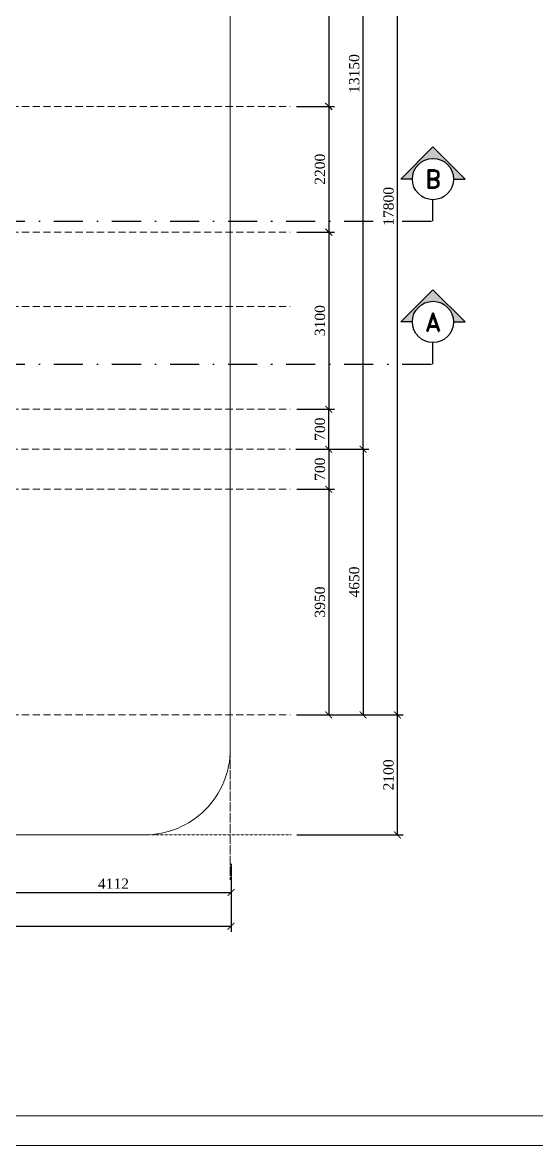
# Model space of a CAD drawing. Header units: millimetres. Extents: x -9564 to 494436, y -140371 to 4257.
# Drawn here: x 56242 to 65238, y -25289 to -5633 of the extents above; entities that cross this region are included whole.
import ezdxf
from ezdxf.enums import TextEntityAlignment as Align

# ---------------------------------------------------------------- set-up
doc = ezdxf.new("R2010")
doc.units = ezdxf.units.MM
doc.header["$MEASUREMENT"] = 0
for name, pattern in [('DASHDOTX2', [50.8, 25.4, -12.7, 0, -12.7]), ('DASHED2', [0.375, 0.25, -0.125]), ('HIDDEN2', [0.1875, 0.125, -0.0625])]:
    doc.linetypes.add(name, pattern=pattern)
doc.layers.get('DEFPOINTS').update_dxf_attribs({"lineweight": 18})
doc.layers.add('1', color=5, linetype='Continuous')
for name, color, linetype, lineweight in [('8', 8, 'Continuous', 5), ('AS', 8, 'HIDDEN2', 5), ('LEGEND', 1, 'DASHED2', 50), ('XR-KOP A3_MOZART$0$KOP-A1$0$A-GRSKOP', 1, 'Continuous', 5)]:
    doc.layers.add(name, color=color, linetype=linetype, lineweight=lineweight)
doc.styles.add('ROMAND', font='romand.shx', dxfattribs={"width": 0.7})
doc.styles.add('style2', font='times.ttf', dxfattribs={"height": 0.18})
doc.dimstyles.new('ISO-25', dxfattribs={"dimtxt": 0.18, "dimasz": 0.12, "dimexe": 0.1, "dimexo": 0.1, "dimgap": 0.0625, "dimtad": 1, "dimtoh": 1, "dimdec": 0, "dimlfac": 1000, "dimtxsty": 'style2', "dimblk": 'ARCHTICK', "dimcen": 0.15, "dimclrd": 1, "dimclre": 1, "dimclrt": 4, "dimadec": 0, "dimazin": 0, "dimtfac": 1, "dimtdec": 0, "dimtmove": 0, "dimatfit": 3, "dimldrblk": 'OBLIQUE', "dimfxl": 1, "dimarcsym": 0})

# ---------------------------------------------------------------- blocks, each defined once
blk = doc.blocks.new('hsdh')
at = {"layer": 'XR-KOP A3_MOZART$0$KOP-A1$0$A-GRSKOP', "color": 0, "linetype": 'Continuous', "lineweight": 5}
blk.add_lwpolyline([(145480, 82601), (107945, 82601), (107945, 56197), (145480, 56197)], close=True, dxfattribs=at)
at = {"layer": 'XR-KOP A3_MOZART$0$KOP-A1$0$A-GRSKOP', "color": 5, "linetype": 'Continuous', "lineweight": 5}
blk.add_lwpolyline([(145017, 82138), (108409, 82138), (108409, 56660), (145017, 56660)], close=True, dxfattribs=at)
blk = doc.blocks.new('as1')
at = {"layer": 'AS'}
for p, q in [((137.013, 161.478), (158.579, 161.478)), ((137.013, 159.278), (158.579, 159.278)), ((137.013, 157.978), (158.579, 157.978)), ((137.013, 156.178), (158.579, 156.178)), ((136.44, 155.478), (158.579, 155.478)), ((137.013, 154.778), (158.579, 154.778)), ((137.013, 150.828), (158.579, 150.828))]:
    blk.add_line(p, q, dxfattribs=at)
blk = doc.blocks.new('_ArchTick')
at = {"color": 0, "linetype": 'ByBlock', "const_width": 0.15}
blk.add_lwpolyline([(-0.5, -0.5), (0.5, 0.5)], dxfattribs=at)
blk = doc.blocks.new('*D381')
at = {"color": 1, "lineweight": -2, "transparency": 16777216}
for p, q in [((264.843, 245.872), (265.504, 245.872)), ((265.404, 245.872), (265.404, 238.722)), ((264.841, 238.722), (265.504, 238.722))]:
    blk.add_line(p, q, dxfattribs=at)
at = {"layer": 'DEFPOINTS', "color": 0, "transparency": 16777216}
for p in [(264.743, 245.872), (264.741, 238.722), (265.404, 238.722)]:
    blk.add_point(p, dxfattribs=at)
at = {"color": 1, "lineweight": -2, "transparency": 16777216, "xscale": 0.12, "yscale": 0.12, "zscale": 0.12}
for p, rotation in [((265.404, 245.872), 90), ((265.404, 238.722), 270)]:
    blk.add_blockref('_ArchTick', p, dxfattribs=dict(at, rotation=rotation))
at = {"color": 4, "transparency": 16777216, "insert": (265.25, 242.297), "char_height": 0.18, "attachment_point": 5, "rotation": 90, "style": 'style2'}
blk.add_mtext('7150', dxfattribs=at)
blk = doc.blocks.new('_Oblique')
at = {"color": 0, "linetype": 'ByBlock', "lineweight": -2}
blk.add_line((-0.5, -0.5), (0.5, 0.5), dxfattribs=at)
blk = doc.blocks.new('*D382')
at = {"color": 1, "lineweight": -2, "transparency": 16777216}
for p, q in [((264.843, 238.722), (265.504, 238.722)), ((265.404, 238.722), (265.404, 236.522)), ((264.843, 236.522), (265.504, 236.522))]:
    blk.add_line(p, q, dxfattribs=at)
at = {"layer": 'DEFPOINTS', "color": 0, "transparency": 16777216}
for p in [(264.743, 238.722), (264.743, 236.522), (265.404, 236.522)]:
    blk.add_point(p, dxfattribs=at)
at = {"color": 1, "lineweight": -2, "transparency": 16777216, "xscale": 0.12, "yscale": 0.12, "zscale": 0.12}
for p, rotation in [((265.404, 238.722), 90), ((265.404, 236.522), 270)]:
    blk.add_blockref('_ArchTick', p, dxfattribs=dict(at, rotation=rotation))
at = {"color": 4, "transparency": 16777216, "insert": (265.25, 237.622), "char_height": 0.18, "attachment_point": 5, "rotation": 90, "style": 'style2'}
blk.add_mtext('2200', dxfattribs=at)
blk = doc.blocks.new('*D383')
at = {"color": 1, "lineweight": -2, "transparency": 16777216}
for p, q in [((264.843, 236.522), (265.504, 236.522)), ((265.404, 236.522), (265.404, 233.422)), ((264.843, 233.422), (265.504, 233.422))]:
    blk.add_line(p, q, dxfattribs=at)
at = {"layer": 'DEFPOINTS', "color": 0, "transparency": 16777216}
for p in [(264.743, 236.522), (264.743, 233.422), (265.404, 233.422)]:
    blk.add_point(p, dxfattribs=at)
at = {"color": 1, "lineweight": -2, "transparency": 16777216, "xscale": 0.12, "yscale": 0.12, "zscale": 0.12}
for p, rotation in [((265.404, 236.522), 90), ((265.404, 233.422), 270)]:
    blk.add_blockref('_ArchTick', p, dxfattribs=dict(at, rotation=rotation))
at = {"color": 4, "transparency": 16777216, "insert": (265.25, 234.972), "char_height": 0.18, "attachment_point": 5, "rotation": 90, "style": 'style2'}
blk.add_mtext('3100', dxfattribs=at)
blk = doc.blocks.new('*D384')
at = {"color": 1, "lineweight": -2, "transparency": 16777216}
for p, q in [((264.843, 232.722), (265.504, 232.722)), ((265.404, 232.722), (265.404, 232.022)), ((264.843, 232.022), (265.504, 232.022))]:
    blk.add_line(p, q, dxfattribs=at)
at = {"layer": 'DEFPOINTS', "color": 0, "transparency": 16777216}
for p in [(264.743, 232.722), (264.743, 232.022), (265.404, 232.022)]:
    blk.add_point(p, dxfattribs=at)
at = {"color": 1, "lineweight": -2, "transparency": 16777216, "xscale": 0.12, "yscale": 0.12, "zscale": 0.12}
for p, rotation in [((265.404, 232.722), 90), ((265.404, 232.022), 270)]:
    blk.add_blockref('_ArchTick', p, dxfattribs=dict(at, rotation=rotation))
at = {"color": 4, "transparency": 16777216, "insert": (265.25, 232.372), "char_height": 0.18, "attachment_point": 5, "rotation": 90, "style": 'style2'}
blk.add_mtext('700', dxfattribs=at)
blk = doc.blocks.new('*D385')
at = {"color": 1, "lineweight": -2, "transparency": 16777216}
for p, q in [((264.843, 232.022), (265.504, 232.022)), ((265.404, 232.022), (265.404, 228.072)), ((264.843, 228.072), (265.504, 228.072))]:
    blk.add_line(p, q, dxfattribs=at)
at = {"layer": 'DEFPOINTS', "color": 0, "transparency": 16777216}
for p in [(264.743, 232.022), (264.743, 228.072), (265.404, 228.072)]:
    blk.add_point(p, dxfattribs=at)
at = {"color": 1, "lineweight": -2, "transparency": 16777216, "xscale": 0.12, "yscale": 0.12, "zscale": 0.12}
for p, rotation in [((265.404, 232.022), 90), ((265.404, 228.072), 270)]:
    blk.add_blockref('_ArchTick', p, dxfattribs=dict(at, rotation=rotation))
at = {"color": 4, "transparency": 16777216, "insert": (265.25, 230.047), "char_height": 0.18, "attachment_point": 5, "rotation": 90, "style": 'style2'}
blk.add_mtext('3950', dxfattribs=at)
blk = doc.blocks.new('*D386')
at = {"color": 1, "lineweight": -2, "transparency": 16777216}
for p, q in [((265.504, 245.872), (266.104, 245.872)), ((266.004, 232.722), (266.004, 245.872)), ((265.504, 232.722), (266.104, 232.722))]:
    blk.add_line(p, q, dxfattribs=at)
at = {"layer": 'DEFPOINTS', "color": 0, "transparency": 16777216}
for p in [(265.404, 245.872), (266.004, 245.872), (265.404, 232.722)]:
    blk.add_point(p, dxfattribs=at)
at = {"color": 1, "lineweight": -2, "transparency": 16777216, "xscale": 0.12, "yscale": 0.12, "zscale": 0.12}
for p, rotation in [((266.004, 245.872), 90), ((266.004, 232.722), 270)]:
    blk.add_blockref('_ArchTick', p, dxfattribs=dict(at, rotation=rotation))
at = {"color": 4, "transparency": 16777216, "insert": (265.85, 239.297), "char_height": 0.18, "attachment_point": 5, "rotation": 90, "style": 'style2'}
blk.add_mtext('13150', dxfattribs=at)
blk = doc.blocks.new('*D387')
at = {"color": 1, "lineweight": -2, "transparency": 16777216}
for p, q in [((265.504, 232.722), (266.104, 232.722)), ((266.004, 232.722), (266.004, 228.072)), ((265.504, 228.072), (266.104, 228.072))]:
    blk.add_line(p, q, dxfattribs=at)
at = {"layer": 'DEFPOINTS', "color": 0, "transparency": 16777216}
for p in [(265.404, 232.722), (265.404, 228.072), (266.004, 228.072)]:
    blk.add_point(p, dxfattribs=at)
at = {"color": 1, "lineweight": -2, "transparency": 16777216, "xscale": 0.12, "yscale": 0.12, "zscale": 0.12}
for p, rotation in [((266.004, 232.722), 90), ((266.004, 228.072), 270)]:
    blk.add_blockref('_ArchTick', p, dxfattribs=dict(at, rotation=rotation))
at = {"color": 4, "transparency": 16777216, "insert": (265.85, 230.397), "char_height": 0.18, "attachment_point": 5, "rotation": 90, "style": 'style2'}
blk.add_mtext('4650', dxfattribs=at)
blk = doc.blocks.new('*D388')
at = {"color": 1, "lineweight": -2, "transparency": 16777216}
for p, q in [((266.104, 245.872), (266.704, 245.872)), ((266.604, 228.072), (266.604, 245.872)), ((266.104, 228.072), (266.704, 228.072))]:
    blk.add_line(p, q, dxfattribs=at)
at = {"layer": 'DEFPOINTS', "color": 0, "transparency": 16777216}
for p in [(266.004, 245.872), (266.604, 245.872), (266.004, 228.072)]:
    blk.add_point(p, dxfattribs=at)
at = {"color": 1, "lineweight": -2, "transparency": 16777216, "xscale": 0.12, "yscale": 0.12, "zscale": 0.12}
for p, rotation in [((266.604, 245.872), 90), ((266.604, 228.072), 270)]:
    blk.add_blockref('_ArchTick', p, dxfattribs=dict(at, rotation=rotation))
at = {"color": 4, "transparency": 16777216, "insert": (266.45, 236.972), "char_height": 0.18, "attachment_point": 5, "rotation": 90, "style": 'style2'}
blk.add_mtext('17800', dxfattribs=at)
blk = doc.blocks.new('*D389')
at = {"color": 1, "lineweight": -2, "transparency": 16777216}
for p, q in [((264.838, 228.072), (266.704, 228.072)), ((266.604, 225.972), (266.604, 228.072)), ((264.843, 225.972), (266.704, 225.972))]:
    blk.add_line(p, q, dxfattribs=at)
at = {"layer": 'DEFPOINTS', "color": 0, "transparency": 16777216}
for p in [(264.738, 228.072), (266.604, 228.072), (264.743, 225.972)]:
    blk.add_point(p, dxfattribs=at)
at = {"color": 1, "lineweight": -2, "transparency": 16777216, "xscale": 0.12, "yscale": 0.12, "zscale": 0.12}
for p, rotation in [((266.604, 228.072), 90), ((266.604, 225.972), 270)]:
    blk.add_blockref('_ArchTick', p, dxfattribs=dict(at, rotation=rotation))
at = {"color": 4, "transparency": 16777216, "insert": (266.45, 227.022), "char_height": 0.18, "attachment_point": 5, "rotation": 90, "style": 'style2'}
blk.add_mtext('2100', dxfattribs=at)
blk = doc.blocks.new('*D390')
at = {"color": 1, "lineweight": -2, "transparency": 16777216}
for p, q in [((264.843, 233.422), (265.504, 233.422)), ((265.404, 232.722), (265.404, 233.422)), ((264.826, 232.722), (265.504, 232.722))]:
    blk.add_line(p, q, dxfattribs=at)
at = {"layer": 'DEFPOINTS', "color": 0, "transparency": 16777216}
for p in [(264.743, 233.422), (265.404, 233.422), (264.726, 232.722)]:
    blk.add_point(p, dxfattribs=at)
at = {"color": 1, "lineweight": -2, "transparency": 16777216, "xscale": 0.12, "yscale": 0.12, "zscale": 0.12}
for p, rotation in [((265.404, 233.422), 90), ((265.404, 232.722), 270)]:
    blk.add_blockref('_ArchTick', p, dxfattribs=dict(at, rotation=rotation))
at = {"color": 4, "transparency": 16777216, "insert": (265.25, 233.072), "char_height": 0.18, "attachment_point": 5, "rotation": 90, "style": 'style2'}
blk.add_mtext('700', dxfattribs=at)
blk = doc.blocks.new('*D395')
at = {"color": 1, "lineweight": -2, "transparency": 16777216}
for p, q in [((259.58, 225.465), (259.58, 224.865)), ((263.693, 225.465), (263.693, 224.865)), ((259.58, 224.965), (263.693, 224.965))]:
    blk.add_line(p, q, dxfattribs=at)
at = {"layer": 'DEFPOINTS', "color": 0, "transparency": 16777216}
for p in [(259.58, 225.565), (263.693, 225.565), (263.693, 224.965)]:
    blk.add_point(p, dxfattribs=at)
at = {"color": 1, "lineweight": -2, "transparency": 16777216, "xscale": 0.12, "yscale": 0.12, "zscale": 0.12, "rotation": 180}
blk.add_blockref('_ArchTick', (259.58, 224.965), dxfattribs=at)
at = {"color": 1, "lineweight": -2, "transparency": 16777216, "xscale": 0.12, "yscale": 0.12, "zscale": 0.12}
blk.add_blockref('_ArchTick', (263.693, 224.965), dxfattribs=at)
at = {"color": 4, "transparency": 16777216, "insert": (261.636, 225.118), "char_height": 0.18, "attachment_point": 5, "style": 'style2'}
blk.add_mtext('4112', dxfattribs=at)
blk = doc.blocks.new('*D396')
at = {"color": 1, "lineweight": -2, "transparency": 16777216}
for p, q in [((246.048, 224.865), (246.048, 224.274)), ((263.693, 224.865), (263.693, 224.274)), ((246.048, 224.374), (263.693, 224.374))]:
    blk.add_line(p, q, dxfattribs=at)
at = {"layer": 'DEFPOINTS', "color": 0, "transparency": 16777216}
for p in [(246.048, 224.965), (263.693, 224.965), (263.693, 224.374)]:
    blk.add_point(p, dxfattribs=at)
at = {"color": 1, "lineweight": -2, "transparency": 16777216, "xscale": 0.12, "yscale": 0.12, "zscale": 0.12, "rotation": 180}
blk.add_blockref('_ArchTick', (246.048, 224.374), dxfattribs=at)
at = {"color": 1, "lineweight": -2, "transparency": 16777216, "xscale": 0.12, "yscale": 0.12, "zscale": 0.12}
blk.add_blockref('_ArchTick', (263.693, 224.374), dxfattribs=at)
at = {"color": 4, "transparency": 16777216, "insert": (254.87, 224.528), "char_height": 0.18, "attachment_point": 5, "style": 'style2'}
blk.add_mtext('17645', dxfattribs=at)
blk = doc.blocks.new('ARAH-4')
blk.add_hatch(color=8).paths.add_polyline_path([(-4.5, 0), (-7, 0), (0, -7), (7, 0), (4.5, 0, -1)])
at = {"color": 9}
for p, q in [((0, -7), (-7, 0)), ((-4.5, 0), (-7, 0)), ((0, -7), (7, 0)), ((4.5, 0), (7, 0))]:
    blk.add_line(p, q, dxfattribs=at)
blk.add_circle((0, 0), 4.5, dxfattribs=at)
at = {"color": 4, "style": 'ROMAND'}
blk.add_attdef('A', text='', height=4, dxfattribs=at).set_placement((0, 0), align=Align.MIDDLE_CENTER)
blk = doc.blocks.new('pot')
at = {"layer": '1', "linetype": 'DASHDOTX2', "ltscale": 0.02}
for points in [[(200.093, 160.089), (200.093, 159.712), (225.016, 159.712), (225.016, 160.089)], [(200.093, 157.589), (200.093, 157.212), (225.016, 157.212), (225.016, 157.589)]]:
    blk.add_lwpolyline(points, dxfattribs=at)
ref = blk.add_blockref('ARAH-4', (225.016, 160.45), dxfattribs=dict(xscale=0.080219464717514, yscale=0.080219464717514, zscale=0.080219464717514, rotation=180))
ref.add_attrib('A', 'B', dxfattribs={"color": 4, "height": 0.321, "style": 'ROMAND'}).set_placement((225.016, 160.45), align=Align.MIDDLE_CENTER)
ref = blk.add_blockref('ARAH-4', (225.016, 157.95), dxfattribs=dict(xscale=0.080219464717514, yscale=0.080219464717514, zscale=0.080219464717514, rotation=180))
ref.add_attrib('A', 'A', dxfattribs={"color": 4, "height": 0.321, "style": 'ROMAND'}).set_placement((225.016, 157.95), align=Align.MIDDLE_CENTER)
blk = doc.blocks.new('q2rt2q')
at = {"layer": 'AS'}
for p in [(263.6803, 246.6049), (263.6803, 246.1911)]:
    blk.add_line(p, (263.6803, 225.184), dxfattribs=at)
for base, p1, p2, picture, middle in [((265.404, 238.7224), (264.7432, 245.8724), (264.7407, 238.7224), '*D381', (265.2497, 242.2974)), ((266.004, 245.8724), (265.404, 232.7224), (265.404, 245.8724), '*D386', (265.8499, 239.2974)), ((266.604, 245.8724), (266.004, 228.0724), (266.004, 245.8724), '*D388', (266.4497, 236.9724)), ((265.404, 236.5224), (264.7432, 238.7224), (264.7432, 236.5224), '*D382', (265.2499, 237.6224)), ((265.404, 233.4224), (264.7432, 236.5224), (264.7432, 233.4224), '*D383', (265.2499, 234.9724)), ((265.404, 233.4224), (264.7257, 232.7224), (264.7432, 233.4224), '*D390', (265.2497, 233.0724)), ((265.404, 232.0224), (264.7432, 232.7224), (264.7432, 232.0224), '*D384', (265.2497, 232.3724)), ((266.004, 228.0724), (265.404, 232.7224), (265.404, 228.0724), '*D387', (265.8499, 230.3974)), ((265.404, 228.0724), (264.7432, 232.0224), (264.7432, 228.0724), '*D385', (265.2497, 230.0474)), ((266.604, 228.0724), (264.7432, 225.9724), (264.7382, 228.0724), '*D389', (266.4499, 227.0224))]:
    dim = blk.add_linear_dim(base=base, p1=p1, p2=p2, angle=90, dimstyle='ISO-25')
    dim.commit()
    dim.dimension.update_dxf_attribs({"geometry": picture, "text_midpoint": middle})
for base, p1, p2, picture, middle in [((263.6927, 224.9652), (259.5803, 225.5652), (263.6927, 225.5652), '*D395', (261.6365, 225.1177)), ((263.6927, 224.3739), (246.0477, 224.9652), (263.6927, 224.9652), '*D396', (254.8702, 224.5282))]:
    dim = blk.add_linear_dim(base=base, p1=p1, p2=p2, dimstyle='ISO-25')
    dim.commit()
    dim.dimension.update_dxf_attribs({"geometry": picture, "text_midpoint": middle})

msp = doc.modelspace()

# ---------------------------------------------------------------- linework, layer by layer
at = {"layer": '8', "transparency": 33554687}
msp.add_lwpolyline([(59878.3609, 48.2927), (59878.3609, -18351.7038, -0.4142135624), (58378.3612, -19851.7035), (42235.8641, -19851.7035)], format="xyb", dxfattribs=at)
at = {"layer": 'AS'}
msp.add_line((60941.3243, -19851.7035), (40845.8593, -19851.7035), dxfattribs=at)

# ---------------------------------------------------------------- block references
at = {"xscale": 999.9998119083025, "yscale": 999.9998119083025, "zscale": 999.9998119083025}
for name, p in [('pot', (-161590.3185, -168824.0698)), ('q2rt2q', (-203801.8411, -245824.0554)), ('as1', (-97654.8916, -168579.6489))]:
    msp.add_blockref(name, p, dxfattribs=at)
at = {"layer": 'LEGEND', "xscale": 1.118963964633539, "yscale": 1.118963964633539, "zscale": 1.118963964633539}
msp.add_blockref('hsdh', (-88350.9371, -88170.8627), dxfattribs=at)

doc.saveas('drawing.dxf')
